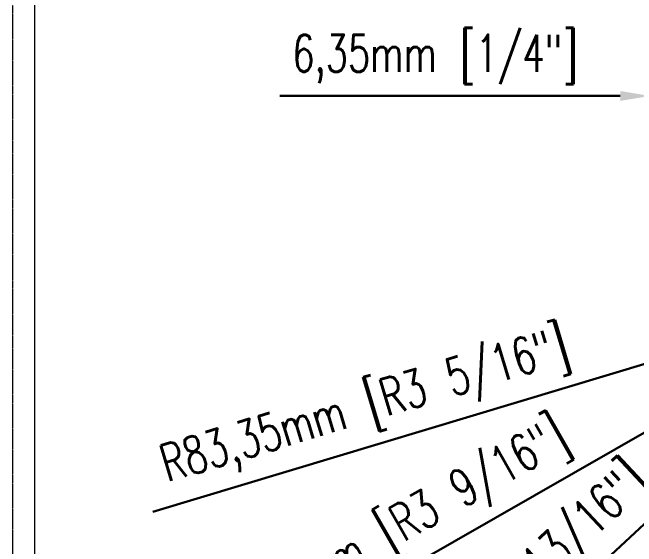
# Model space of a CAD drawing. Extents: x 2941 to 4341, y 9759 to 10726.
# Drawn here: x 2940.7 to 3193.1, y 10086.7 to 10302.8 of the extents above; entities that cross this region are included whole.
import ezdxf

# ---------------------------------------------------------------- set-up
doc = ezdxf.new("R2010")
doc.units = 0
doc.linetypes.add('PHANTOM2', pattern=[1.25, 0.625, -0.125, 0.125, -0.125, 0.125, -0.125])
doc.layers.get('0').update_dxf_attribs({"linetype": 'CONTINUOUS', "lineweight": 30})
doc.layers.get('Defpoints').update_dxf_attribs({"linetype": 'CONTINUOUS'})
doc.layers.add('裝訂區域', color=6, linetype='PHANTOM2', lineweight=13, plot=False)
doc.styles.add('DIM', font='txt.shx', dxfattribs={"width": 0.7, "bigfont": 'chineset.shx'})
doc.dimstyles.new('mm+in', dxfattribs={"dimscale": 3, "dimtxt": 5, "dimasz": 4, "dimexe": 1.25, "dimexo": 0.625, "dimgap": 2, "dimtad": 1, "dimtxsty": 'DIM', "dimcen": 0, "dimclrd": 1, "dimclre": 1, "dimclrt": 3, "dimadec": 0, "dimazin": 0, "dimtfac": 1, "dimtofl": 0, "dimtmove": 0, "dimatfit": 3, "dimfxl": 1, "dimlwd": -1, "dimarcsym": 0})

# ---------------------------------------------------------------- blocks, each defined once
blk = doc.blocks.new('*D12')
at = {"color": 1, "lineweight": -2}
for p, q in [((3198.58, 10306.5), (3198.58, 10265.25)), ((3204.93, 10306.5), (3204.93, 10265.25))]:
    blk.add_line(p, q, dxfattribs=at)
at = {"color": 1}
for p, q in [((3186.58, 10269), (3048.83, 10269)), ((3216.93, 10269), (3228.93, 10269))]:
    blk.add_line(p, q, dxfattribs=at)
for points in [[(3186.58, 10267), (3186.58, 10271), (3198.58, 10269)], [(3216.93, 10271), (3216.93, 10267), (3204.93, 10269)]]:
    blk.add_solid(points, dxfattribs=at)
at = {"layer": 'Defpoints', "color": 0}
for p in [(3198.58, 10308.38), (3204.93, 10308.38), (3198.58, 10269)]:
    blk.add_point(p, dxfattribs=at)
at = {"color": 3, "insert": (3111.7, 10283.75), "char_height": 15, "attachment_point": 5, "style": 'DIM'}
blk.add_mtext('6,35mm [1/4"]', dxfattribs=at)
blk = doc.blocks.new('*D13')
at = {"color": 1}
blk.add_line((2997.55, 10100.8), (3207.33, 10163.87), dxfattribs=at)
blk.add_solid([(3207.9, 10161.95), (3206.75, 10165.78), (3218.82, 10167.32)], dxfattribs=at)
at = {"layer": 'Defpoints', "color": 0}
for p in [(3298.64, 10191.32), (3218.82, 10167.32)]:
    blk.add_point(p, dxfattribs=at)
at = {"color": 3, "insert": (3083.68, 10142.1), "char_height": 15, "attachment_point": 5, "rotation": 16.7321, "style": 'DIM'}
blk.add_mtext('R83,35mm [R3 5/16"]', dxfattribs=at)
blk = doc.blocks.new('*D14')
at = {"color": 1}
blk.add_line((3024.05, 10034.31), (3210.35, 10140.83), dxfattribs=at)
blk.add_solid([(3211.35, 10139.1), (3209.36, 10142.57), (3220.77, 10146.79)], dxfattribs=at)
at = {"layer": 'Defpoints', "color": 0}
for p in [(3298.64, 10191.32), (3220.77, 10146.79)]:
    blk.add_point(p, dxfattribs=at)
at = {"color": 3, "insert": (3094.1, 10091.35), "char_height": 15, "attachment_point": 5, "rotation": 29.7608, "style": 'DIM'}
blk.add_mtext('R89,7mm [R3 9/16"]', dxfattribs=at)
blk = doc.blocks.new('*D15')
at = {"color": 1}
blk.add_line((3068.95, 9977.14), (3219.61, 10117.63), dxfattribs=at)
blk.add_solid([(3220.98, 10116.17), (3218.25, 10119.09), (3228.39, 10125.81)], dxfattribs=at)
at = {"layer": 'Defpoints', "color": 0}
for p in [(3298.64, 10191.32), (3228.39, 10125.81)]:
    blk.add_point(p, dxfattribs=at)
at = {"color": 3, "insert": (3129.84, 10054.08), "char_height": 15, "attachment_point": 5, "rotation": 42.9984, "style": 'DIM'}
blk.add_mtext('R96,05mm [R3 13/16"]', dxfattribs=at)

msp = doc.modelspace()

# ---------------------------------------------------------------- linework, layer by layer
at = {"lineweight": 0}
msp.add_lwpolyline([(2949.82991, 10714.31341), (4328.20524, 10714.31341), (4328.20524, 9769.57867), (2949.82991, 9769.57867)], close=True, dxfattribs=at)
at = {"layer": '裝訂區域', "lineweight": 0}
msp.add_lwpolyline([(2940.72955, 9758.93209), (4340.64932, 9758.93209), (4340.64932, 10725.54084), (2940.72955, 10725.54084)], close=True, dxfattribs=at)

# ---------------------------------------------------------------- dimensions: what is measured, and where the dimension line sits
dim = msp.add_linear_dim(base=(3198.57712, 10268.99573), p1=(3204.92712, 10308.37776), p2=(3198.57712, 10308.37776), dimstyle='mm+in', override={"dimpost": 'mm'})
dim.commit()
dim.dimension.update_dxf_attribs({"geometry": '*D12', "text_midpoint": (3111.70212, 10283.74573)})
for mpoint, picture, middle in [((3218.81758, 10167.32034), '*D13', (3087.92939, 10127.97198)), ((3220.76961, 10146.79129), '*D14', (3101.42294, 10078.54918))]:
    dim = msp.add_radius_dim(center=(3298.63864, 10191.3166), mpoint=mpoint, dimstyle='mm+in', override={"dimpost": 'mm'})
    dim.commit()
    dim.dimension.update_dxf_attribs({"geometry": picture, "text_midpoint": middle, "dimtype": 164})
dim = msp.add_radius_dim(center=(3298.63864, 10191.3166), mpoint=(3228.39034, 10125.81257), dimstyle='mm+in', override={"dimpost": 'mm'})
dim.commit()
dim.dimension.update_dxf_attribs({"geometry": '*D15', "text_midpoint": (3129.83512, 10054.0809)})

doc.saveas('drawing.dxf')
